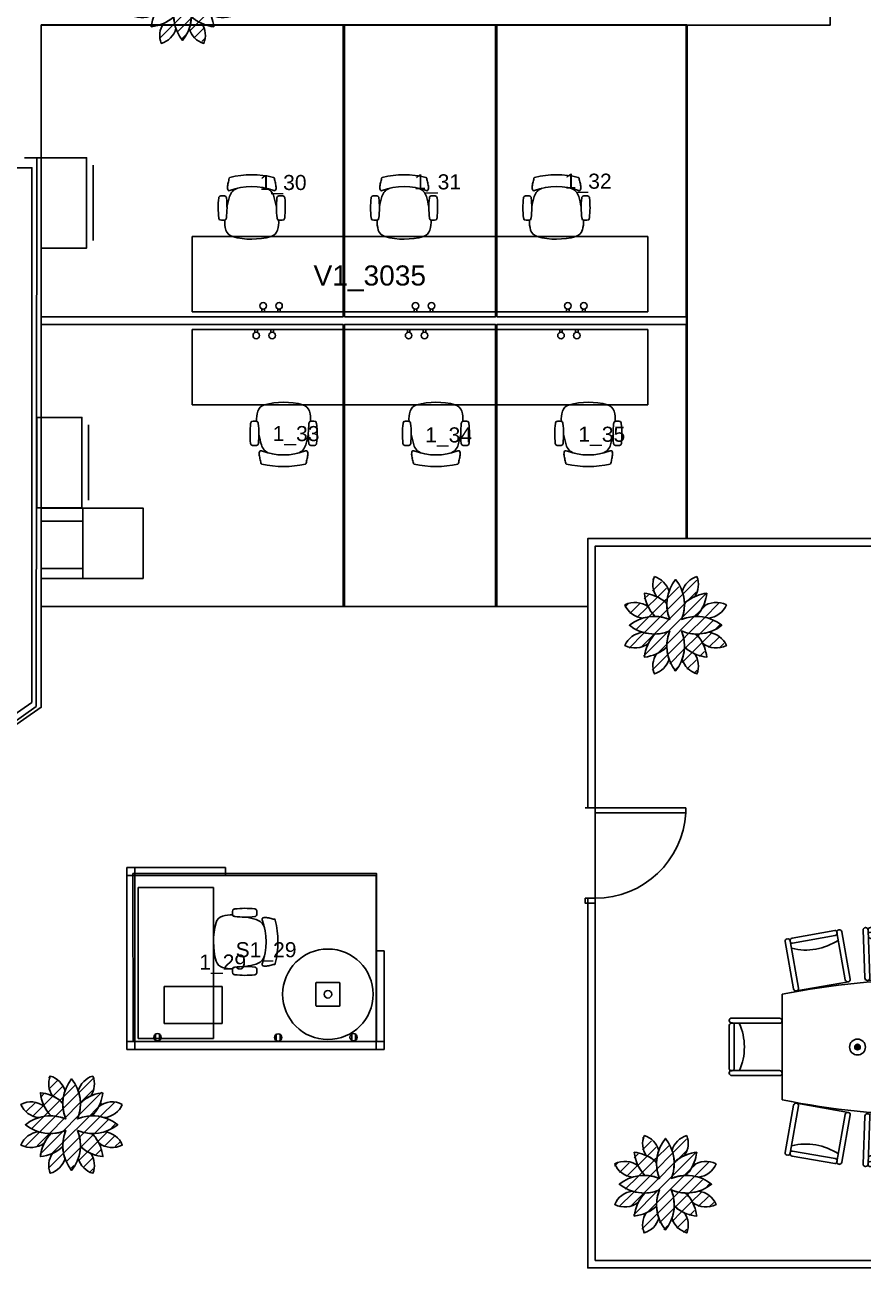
# Model space of a CAD drawing. Header units: inches. Extents: x 4 to 2210, y 3 to 2073.
# Drawn here: x 1118.8 to 1452.2, y 586.3 to 1079.7 of the extents above; entities that cross this region are included whole.
import ezdxf

# ---------------------------------------------------------------- set-up
doc = ezdxf.new("R2010")
doc.units = ezdxf.units.IN
doc.header["$MEASUREMENT"] = 0
for name, color, linetype in [('Planon_construction', 253, 'Continuous'), ('Planon_space', 40, 'Continuous'), ('Planon_space_number', 30, 'Continuous'), ('Planon_workspace', 210, 'Continuous'), ('Planon_workspace_number', 160, 'Continuous'), ('Planon_zone', 70, 'Continuous')]:
    doc.layers.add(name, color=color, linetype=linetype)
doc.styles.get("Standard").update_dxf_attribs({"font": 'arial.ttf'})
doc.styles.add('TEXT', font='arial.ttf')

# ---------------------------------------------------------------- blocks, each defined once
blk = doc.blocks.new('Furniture_Workstation_1')
at = {"layer": 'Planon_construction'}
for p, q in [((0, 0), (0.01, 0.01)), ((0, 0), (0, -0.01)), ((0.01, 0.01), (0.02, 0.01)), ((0.02, 0.01), (3.21, 0.01)), ((3.21, 0.01), (3.22, 0.01)), ((3.22, 0.01), (3.22, 0)), ((39.33, 0.01), (3.22, 0.01)), ((3.22, 0.01), (3.22, -72.44)), ((39.33, -3.22), (39.33, 0.01)), ((0, -3.2), (0, -0.01)), ((0, -3.21), (0, -3.2)), ((0.01, -3.22), (0, -3.21)), ((3.22, -3.22), (0, -3.22)), ((0, -3.22), (0, -69.22)), ((0.02, -3.22), (0.01, -3.22)), ((3.21, -3.22), (0.02, -3.22)), ((3.22, -3.22), (3.21, -3.22)), ((3.22, 0), (3.23, -0.01)), ((3.23, -3.2), (3.22, -3.21)), ((3.22, -3.21), (3.22, -3.22)), ((3.22, -3.22), (39.33, -3.22)), ((3.23, -0.01), (3.23, -3.2)), ((102.45, -33.22), (99.22, -33.22)), ((99.22, -72.44), (99.22, -33.22)), ((102.45, -69.22), (102.45, -33.22)), ((14.88, -62.09), (14.88, -47.34)), ((14.88, -47.34), (38.01, -47.34)), ((38.01, -47.34), (38.01, -62.09)), ((75.26, -54.98), (75.26, -45.98)), ((75.51, -45.73), (84.51, -45.73)), ((84.76, -45.98), (84.76, -54.98)), ((84.51, -55.23), (75.51, -55.23)), ((38.01, -62.09), (14.88, -62.09)), ((11.47, -69.09), (11.47, -66.09)), ((12.97, -69.09), (12.97, -66.09)), ((59.47, -69.2), (59.47, -66.2)), ((60.97, -69.2), (60.97, -66.2)), ((89.47, -69.09), (89.47, -66.09)), ((90.97, -69.09), (90.97, -66.09)), ((0, -69.22), (0.01, -69.22)), ((0, -69.23), (0, -69.22)), ((0, -69.22), (99.22, -69.22)), ((0, -72.42), (0, -69.23)), ((0, -72.43), (0, -72.42)), ((0.01, -72.44), (0, -72.43)), ((0.01, -69.22), (0.02, -69.21)), ((0.01, -72.44), (0.02, -72.44)), ((0.02, -69.21), (3.21, -69.21)), ((3.21, -72.44), (0.02, -72.44)), ((3.21, -69.21), (3.22, -69.22)), ((3.22, -72.44), (3.21, -72.44)), ((3.22, -69.22), (3.23, -69.23)), ((3.22, -69.22), (3.22, -69.22)), ((3.23, -72.42), (3.22, -72.43)), ((3.22, -72.43), (3.22, -72.44)), ((3.22, -72.44), (99.22, -72.44)), ((3.23, -69.23), (3.23, -72.42)), ((99.22, -69.22), (99.23, -69.22)), ((99.22, -69.23), (99.22, -69.22)), ((99.22, -69.22), (102.45, -69.22)), ((99.22, -72.42), (99.22, -69.23)), ((99.22, -72.43), (99.22, -72.42)), ((99.23, -72.44), (99.22, -72.43)), ((99.23, -69.22), (99.24, -69.21)), ((99.24, -72.44), (99.23, -72.44)), ((99.24, -69.21), (102.43, -69.21)), ((102.43, -72.44), (99.24, -72.44)), ((102.43, -69.21), (102.44, -69.22)), ((102.44, -72.44), (102.43, -72.44)), ((102.44, -69.22), (102.45, -69.22)), ((102.45, -72.43), (102.44, -72.44)), ((102.45, -69.22), (102.45, -69.23)), ((102.45, -69.23), (102.45, -72.42)), ((102.45, -72.43), (102.45, -72.42))]:
    blk.add_line(p, q, dxfattribs=at)
at = {"layer": 'Planon_construction', "extrusion": (0, 0, -1)}
for p, q in [((4.52, -68.02), (4.52, -8.02)), ((4.52, -8.02), (34.52, -8.02)), ((34.52, -8.02), (34.52, -68.02)), ((34.52, -68.02), (4.52, -68.02))]:
    blk.add_line(p, q, dxfattribs=at)
at = {"layer": 'Planon_construction'}
for centre, radius in [((80.01, -50.48), 18), ((80.01, -50.48), 1.5), ((12.22, -67.59), 1.44), ((60.22, -67.7), 1.44), ((90.22, -67.59), 1.44)]:
    blk.add_circle(centre, radius, dxfattribs=at)
for centre, radius, start, end in [((39.19, -22.97), 3.8, 106.4784, 164.7622), ((41.22, -29.8), 10.93, 85.2814, 106.5213), ((49.21, -18.02), 7.14, 171.9819, 187.761), ((42.6, -18.92), 0.471, 187.761, 253.5241), ((42.59, -17.09), 0.458, 108.6514, 171.9819), ((44.46, -22.64), 6.32, 103.7864, 108.6514), ((45.16, -10.92), 8.87, 252.3327, 255.6469), ((47.16, -52.69), 36.43, 84.0877, 96.6229), ((47.16, 16.95), 36.71, 263.4248, 275.8625), ((50.82, -17.36), 0.906, 7.7066, 84.0877), ((50.82, -18.66), 0.906, 275.8625, 352.31), ((45.99, -18.01), 5.78, 352.31, 7.7066), ((63.65, -29.6), 29.14, 164.8182, 195.2733), ((32.84, -89.25), 70.97, 74.8106, 78.3049), ((50.15, -25.5), 4.91, 18.2527, 74.8065), ((54.43, -20.65), 0.629, 105.3474, 200.0174), ((31.42, -29.6), 24.07, 338.711, 21.289), ((55.12, -23.17), 3.25, 73.6661, 105.3474), ((55.8, -24.13), 4.08, 73.9706, 86.6273), ((61.27, -5.08), 15.74, 253.9706, 260.8715), ((58.71, -21.01), 0.391, 13.3287, 80.8715), ((22.44, -29.6), 37.67, 346.6713, 13.3287), ((39.19, -36.23), 3.8, 195.924, 253.4915), ((47.16, -76.15), 36.71, 84.1375, 96.5752), ((32.84, 30.05), 70.97, 281.6951, 285.1894), ((50.15, -33.7), 4.91, 285.1935, 341.7473), ((54.43, -38.55), 0.629, 159.9826, 254.6526), ((55.12, -36.03), 3.25, 254.6526, 286.3339), ((55.8, -35.07), 4.08, 273.3727, 286.0294), ((61.27, -54.12), 15.74, 99.1285, 106.0294), ((58.71, -38.19), 0.391, 279.1285, 346.6713), ((41.22, -29.4), 10.93, 253.4786, 274.7187), ((49.21, -41.18), 7.14, 172.239, 188.0181), ((42.6, -40.28), 0.471, 106.4759, 172.239), ((42.59, -42.11), 0.458, 188.0181, 251.3486), ((44.46, -36.56), 6.32, 251.3486, 256.2136), ((45.16, -48.28), 8.87, 104.3531, 107.6673), ((47.16, -6.51), 36.43, 263.3771, 275.9123), ((50.82, -40.54), 0.906, 7.69, 84.1375), ((50.82, -41.84), 0.906, 275.9123, 352.2935), ((45.99, -41.19), 5.78, 352.2935, 7.69), ((75.51, -45.98), 0.25, 90.0049, 180.0049), ((84.51, -45.98), 0.25, 0.0049, 90.0049), ((75.51, -54.98), 0.25, 180.0049, 270.0049), ((84.51, -54.98), 0.25, 270.0049, 0.0049)]:
    blk.add_arc(centre, radius, start, end, dxfattribs=at)
blk = doc.blocks.new('Furniture_Workstation_5')
at = {"layer": 'Planon_construction'}
for p, q in [((0, -30), (0, 0)), ((0, 0), (60, 0)), ((60, 0), (60, -30)), ((27.69, -28.84), (27.69, -30)), ((28.71, -28.84), (28.71, -30)), ((34.02, -28.84), (34.02, -30)), ((35.04, -28.84), (35.04, -30)), ((60, -30), (0, -30))]:
    blk.add_line(p, q, dxfattribs=at)
for centre in [(28.2, -27.65), (34.53, -27.65)]:
    blk.add_circle(centre, 1.3, dxfattribs=at)
for centre, radius, start, end in [((17.25, 19.54), 3.25, 163.6661, 195.3474), ((18.2, 20.21), 4.08, 163.9706, 176.6273), ((-0.85, 25.69), 15.74, 343.9706, 350.8715), ((15.08, 23.13), 0.391, 103.3287, 170.8715), ((23.67, -4.17), 24.07, 68.711, 111.289), ((23.67, -13.14), 37.67, 76.6713, 103.3287), ((32.27, 23.13), 0.391, 9.1285, 76.6713), ((48.2, 25.69), 15.74, 189.1285, 196.0294), ((29.14, 20.21), 4.08, 3.3727, 16.0294), ((30.1, 19.54), 3.25, 344.6526, 16.3339), ((46.76, 11.58), 36.43, 174.0877, 186.6229), ((11.43, 15.24), 0.906, 97.7066, 174.0877), ((12.08, 10.4), 5.78, 82.31, 97.7066), ((12.74, 15.24), 0.906, 5.8625, 82.31), ((-22.88, 11.58), 36.71, 353.4248, 5.8625), ((83.32, -2.74), 70.97, 164.8106, 168.3049), ((14.72, 18.85), 0.629, 195.3474, 290.0174), ((19.57, 14.57), 4.91, 108.2527, 164.8065), ((27.77, 14.57), 4.91, 15.1935, 71.7473), ((32.63, 18.85), 0.629, 249.9826, 344.6526), ((-35.98, -2.74), 70.97, 11.6951, 15.1894), ((70.22, 11.58), 36.71, 174.1375, 186.5752), ((34.61, 15.24), 0.906, 97.69, 174.1375), ((35.26, 10.4), 5.78, 82.2935, 97.69), ((35.92, 15.24), 0.906, 5.9123, 82.2935), ((0.58, 11.58), 36.43, 353.3771, 5.9123), ((16.71, 8.88), 6.32, 193.7864, 198.6514), ((11.16, 7.01), 0.458, 198.6514, 261.9819), ((12.09, 13.62), 7.14, 261.9819, 277.761), ((23.87, 5.64), 10.93, 175.2814, 196.5213), ((12.99, 7.02), 0.471, 277.761, 343.5241), ((4.99, 9.57), 8.87, 342.3327, 345.6469), ((42.35, 9.57), 8.87, 194.3531, 197.6673), ((34.35, 7.02), 0.471, 196.4759, 262.239), ((23.48, 5.64), 10.93, 343.4786, 4.7187), ((35.25, 13.62), 7.14, 262.239, 278.0181), ((36.18, 7.01), 0.458, 278.0181, 341.3486), ((30.63, 8.88), 6.32, 341.3486, 346.2136), ((17.04, 3.61), 3.8, 196.4784, 254.7622), ((30.3, 3.61), 3.8, 285.924, 343.4915), ((23.67, 28.06), 29.14, 254.8182, 285.2733)]:
    blk.add_arc(centre, radius, start, end, dxfattribs=at)
blk = doc.blocks.new('82_planting_generic - 82_planter_round_1200mm-2861272-Planon FM - 1e Verdieping')
at = {"layer": 'Planon_construction', "linetype": 'Continuous'}
blk.add_line((-368.2, -9), (-359.7, -0.5), dxfattribs=at)
at = {"layer": 'Planon_construction'}
for points in [[(44.7, 37.8, 0.273397), (-2.1, 355.9, 0.273397), (-48.9, 37.8, 0.27562), (-369.4, -8, 0.275602), (-49, -53.9, 0.273354), (-2.1, -371.9, 0.273354), (44.8, -53.9, 0.275602), (365.2, -8, 0.27562)], [(-171.3, 379.3, 0.244626), (-155, 220.4, -0.078598), (-72.2, 166.5, -0.077601), (-54.4, 262.4, 0.249774)], [(167.1, 379.3, 0.249774), (50.2, 262.4, -0.077601), (68, 166.5, -0.078598), (150.8, 220.4, 0.244626)], [(-72.4, 160, 0.025563), (-98.9, 188.1, 0.130684), (-250.6, 246.1, 0.164541), (-165.9, 62.2, -0.095401), (-48.9, 37.8, -0.099448)], [(246.4, 246.1, 0.130684), (94.7, 188.1, 0.025563), (68.2, 160, -0.099448), (44.7, 37.8, -0.088664), (153.3, 62, 0.031659), (188.4, 94.4, 0.130684)], [(-218.7, 137.4, 0.289305), (-405.7, 154, 0.274935), (-263.9, 48.2, -0.078844), (-165.9, 62.2, -0.073056)], [(401.5, 154, 0.289305), (214.5, 137.4, -0.073056), (161.7, 62.2, -0.078844), (259.8, 48.2, 0.274935)], [(-165.9, -78.3, -0.078814), (-263.9, -64.3, 0.274935), (-405.7, -170, 0.290007), (-218.7, -153.5, -0.073048)], [(-72.2, -182.6, -0.104586), (-49, -53.9, -0.095414), (-165.9, -78.3, 0.164497), (-250.6, -262.1, 0.158425)], [(188.4, -110.5, 0.031615), (153.3, -78, -0.088688), (44.8, -53.9, -0.099407), (68.2, -176.1, 0.025563), (94.7, -204.1, 0.130684), (246.4, -262.1, 0.130684)], [(259.8, -64.3, -0.078814), (161.8, -78.3, -0.073069), (214.5, -153.5, 0.289243), (401.5, -170, 0.274935)], [(-54.4, -278.4, -0.077617), (-72.2, -182.6, -0.078566), (-154.9, -236.4, 0.244728), (-171.3, -395.3, 0.249807)], [(150.7, -236.4, -0.078566), (68, -182.6, -0.077617), (50.2, -278.4, 0.249807), (167.1, -395.3, 0.244728)]]:
    blk.add_lwpolyline(points, format="xyb", close=True, dxfattribs=at)
blk = doc.blocks.new('1Front_1100_A-4_Data_Elec 07 26 18_RDI BASE$0$30DOOR')
for p, q in [((0, 0), (0, 4)), ((36, 0), (36, 4))]:
    blk.add_line(p, q)
blk.add_lwpolyline([(0, -36), (0, 0), (2, 0), (2, -36)], close=True)
blk.add_arc((0, 0), 36, 273.1847, 0)
blk = doc.blocks.new('Furniture_Conftable_3')
at = {"layer": 'Planon_construction'}
blk.add_hatch(color=256, dxfattribs=at).paths.add_polyline_path([(-112.11, 0.02, 1), (-109.89, 0.02, 1)])
for p, q in [((-137.02, 43.41), (-120.07, 46.4)), ((-115.86, 26.83), (-119.18, 45.67)), ((-119.16, 45.76), (-119.12, 45.55)), ((-118.47, 46.68), (-118.35, 46.7)), ((-117.19, 45.89), (-113.87, 27.06)), ((-108.08, 27.53), (-108.75, 46.64)), ((-107.9, 47.55), (-107.78, 47.55)), ((-106.82, 46.38), (-106.83, 46.58)), ((-106.74, 46.59), (-106.08, 27.47)), ((-88.8, 46.21), (-106, 45.61)), ((-105.86, 47.62), (-88.66, 48.22)), ((-87.22, 28.26), (-87.88, 47.37)), ((-87.84, 47.46), (-87.84, 47.25)), ((-87.04, 48.28), (-86.91, 48.28)), ((-85.88, 47.32), (-85.21, 28.2)), ((-76.12, 47.32), (-76.79, 28.2)), ((-74.96, 48.28), (-75.09, 48.28)), ((-74.78, 28.26), (-74.12, 47.37)), ((-74.16, 47.46), (-74.16, 47.25)), ((-56.14, 47.62), (-73.34, 48.22)), ((-73.2, 46.21), (-56, 45.61)), ((-55.26, 46.59), (-55.92, 27.47)), ((-55.18, 46.38), (-55.17, 46.58)), ((-54.1, 47.55), (-54.22, 47.55)), ((-53.92, 27.53), (-53.25, 46.64)), ((-44.81, 45.89), (-48.13, 27.06)), ((-46.14, 26.83), (-42.82, 45.67)), ((-43.53, 46.68), (-43.65, 46.7)), ((-42.84, 45.76), (-42.88, 45.55)), ((-24.98, 43.41), (-41.93, 46.4)), ((-136.42, 23.21), (-139.74, 42.04)), ((-139.03, 43.06), (-138.91, 43.08)), ((-137.79, 42.05), (-137.83, 42.25)), ((-137.83, 42.25), (-137.83, 42.25)), ((-137.75, 42.27), (-134.43, 23.43)), ((-119.93, 44.39), (-136.88, 41.41)), ((-42.07, 44.39), (-25.12, 41.41)), ((-24.25, 42.27), (-27.57, 23.43)), ((-25.58, 23.21), (-22.26, 42.04)), ((-24.21, 42.05), (-24.17, 42.25)), ((-24.17, 42.25), (-24.17, 42.25)), ((-22.97, 43.06), (-23.09, 43.08)), ((-135.26, 22.4), (-114.58, 26.04)), ((-114.58, 26.04), (-114.7, 26.02)), ((-114.7, 26.02), (-114.7, 26.02)), ((-107.04, 26.57), (-86.06, 27.3)), ((-106.92, 26.57), (-107.04, 26.57)), ((-86.06, 27.3), (-86.18, 27.29)), ((-54.96, 26.57), (-75.94, 27.3)), ((-75.94, 27.3), (-75.82, 27.29)), ((-55.08, 26.57), (-54.96, 26.57)), ((-26.74, 22.4), (-47.42, 26.04)), ((-47.42, 26.04), (-47.3, 26.02)), ((-47.3, 26.02), (-47.3, 26.02)), ((-141, -20.98), (-141, 21.02)), ((-135.14, 22.42), (-135.26, 22.4)), ((-135.26, 22.4), (-135.26, 22.4)), ((-26.86, 22.42), (-26.74, 22.4)), ((-26.74, 22.4), (-26.74, 22.4)), ((-21, 21.02), (-21, -20.98)), ((-162, 10.65), (-162, 10.52)), ((-142, 11.52), (-161.12, 11.52)), ((-141, 10.52), (-141, -10.48)), ((-141, 10.4), (-141, 10.52)), ((-21, 10.52), (-21, -10.48)), ((-21, 10.4), (-21, 10.52)), ((-20, 11.52), (-0.88, 11.52)), ((0, 10.65), (0, 10.52)), ((-162, 8.6), (-162, -8.6)), ((-160.79, 9.6), (-161, 9.6)), ((-161, 9.52), (-141.87, 9.52)), ((-160, -8.4), (-160, 8.81)), ((-1, 9.52), (-20.13, 9.52)), ((-2, -8.4), (-2, 8.81)), ((-1.21, 9.6), (-1, 9.6)), ((0, 8.6), (0, -8.6)), ((-161.21, -9.4), (-161, -9.4)), ((-142, -9.35), (-161.12, -9.35)), ((-20, -9.35), (-0.88, -9.35)), ((-0.79, -9.4), (-1, -9.4)), ((-162, -10.23), (-162, -10.35)), ((-161, -11.35), (-141.87, -11.35)), ((-141, -10.48), (-141, -10.35)), ((-21, -10.48), (-21, -10.35)), ((-1, -11.35), (-20.13, -11.35)), ((0, -10.23), (0, -10.35)), ((-136.42, -23.17), (-139.74, -42)), ((-137.75, -42.23), (-134.43, -23.39)), ((-135.26, -22.36), (-114.58, -26)), ((-135.14, -22.38), (-135.26, -22.36)), ((-135.26, -22.36), (-135.26, -22.36)), ((-26.74, -22.36), (-47.42, -26)), ((-24.25, -42.23), (-27.57, -23.39)), ((-26.86, -22.38), (-26.74, -22.36)), ((-26.74, -22.36), (-26.74, -22.36)), ((-25.58, -23.17), (-22.26, -42)), ((-115.86, -26.79), (-119.18, -45.63)), ((-117.19, -45.85), (-113.87, -27.02)), ((-114.58, -26), (-114.7, -25.98)), ((-114.7, -25.98), (-114.7, -25.98)), ((-108.08, -27.49), (-108.75, -46.6)), ((-107.04, -26.52), (-86.06, -27.26)), ((-106.92, -26.53), (-107.04, -26.52)), ((-106.74, -46.55), (-106.08, -27.43)), ((-87.22, -28.22), (-87.88, -47.33)), ((-86.06, -27.26), (-86.18, -27.25)), ((-85.88, -47.27), (-85.21, -28.16)), ((-76.12, -47.27), (-76.79, -28.16)), ((-54.96, -26.52), (-75.94, -27.26)), ((-75.94, -27.26), (-75.82, -27.25)), ((-74.78, -28.22), (-74.12, -47.33)), ((-55.26, -46.55), (-55.92, -27.43)), ((-55.08, -26.53), (-54.96, -26.52)), ((-53.92, -27.49), (-53.25, -46.6)), ((-44.81, -45.85), (-48.13, -27.02)), ((-47.42, -26), (-47.3, -25.98)), ((-47.3, -25.98), (-47.3, -25.98)), ((-46.14, -26.79), (-42.82, -45.63)), ((-139.03, -43.02), (-138.91, -43.04)), ((-137.79, -42.01), (-137.83, -42.21)), ((-137.83, -42.21), (-137.83, -42.21)), ((-137.02, -43.37), (-120.07, -46.36)), ((-119.93, -44.35), (-136.88, -41.36)), ((-42.07, -44.35), (-25.12, -41.36)), ((-24.98, -43.37), (-41.93, -46.36)), ((-24.21, -42.01), (-24.17, -42.21)), ((-24.17, -42.21), (-24.17, -42.21)), ((-22.97, -43.02), (-23.09, -43.04)), ((-119.16, -45.72), (-119.12, -45.51)), ((-118.47, -46.64), (-118.35, -46.66)), ((-107.9, -47.51), (-107.78, -47.51)), ((-106.82, -46.33), (-106.83, -46.54)), ((-88.8, -46.17), (-106, -45.57)), ((-105.86, -47.58), (-88.66, -48.18)), ((-87.84, -47.41), (-87.84, -47.21)), ((-87.04, -48.23), (-86.91, -48.24)), ((-74.96, -48.23), (-75.09, -48.24)), ((-74.16, -47.41), (-74.16, -47.21)), ((-56.14, -47.58), (-73.34, -48.18)), ((-73.2, -46.17), (-56, -45.57)), ((-55.18, -46.33), (-55.17, -46.54)), ((-54.1, -47.51), (-54.22, -47.51)), ((-43.53, -46.64), (-43.65, -46.66)), ((-42.84, -45.72), (-42.88, -45.51))]:
    blk.add_line(p, q, dxfattribs=at)
for radius in [3.16, 1.11]:
    blk.add_circle((-111, 0.02), radius, dxfattribs=at)
for centre, radius, start, end in [((-119.94, 45.62), 0.792, 9.9964, 99.9954), ((-120.1, 45.38), 1, 279.9998, 10.003), ((-118.32, 45.82), 0.875, 99.9974, 189.9962), ((-118.18, 45.72), 1, 9.9998, 100.003), ((-107.87, 46.67), 0.875, 92, 182), ((-107.74, 46.55), 1, 2, 92), ((-105.83, 46.62), 1, 92, 182), ((-106.03, 46.4), 0.792, 182, 272), ((-88.84, 47.21), 1, 272, 2), ((-88.64, 47.43), 0.792, 2, 92), ((-87.01, 47.4), 0.875, 92, 182), ((-86.88, 47.28), 1, 2, 92), ((-75.12, 47.28), 1, 88, 178), ((-74.99, 47.4), 0.875, 358, 88), ((-73.36, 47.43), 0.792, 88, 178), ((-73.16, 47.21), 1, 178, 268), ((-56.17, 46.62), 1, 358, 88), ((-55.97, 46.4), 0.792, 268, 358), ((-54.26, 46.55), 1, 88, 178), ((-54.13, 46.67), 0.875, 358, 88), ((-43.82, 45.72), 1, 79.997, 170.0002), ((-43.68, 45.82), 0.875, 350.0038, 80.0026), ((-41.9, 45.38), 1, 169.997, 260.0002), ((-42.06, 45.62), 0.792, 80.0046, 170.0036), ((-138.88, 42.2), 0.875, 99.9974, 189.9962), ((-138.73, 42.09), 1, 9.9998, 100.003), ((-136.85, 42.43), 1, 100.0001, 189.9964), ((-137.02, 42.19), 0.792, 190.003, 280.0025), ((-131.57, 61.95), 23.31, 256.0725, 303.7495), ((-97.89, 65.22), 23.31, 248.0725, 295.7495), ((-64.11, 65.22), 23.31, 244.2505, 291.9275), ((-30.43, 61.95), 23.31, 236.2505, 283.9275), ((-24.98, 42.19), 0.792, 259.9975, 349.997), ((-25.15, 42.43), 1, 350.0036, 79.9999), ((-23.27, 42.09), 1, 79.997, 170.0002), ((-23.12, 42.2), 0.875, 350.0038, 80.0026), ((-81, -275.98), 303, 78.5788, 101.4212), ((-114.88, 27.01), 1, 190.0001, 279.9974), ((-114.73, 26.91), 0.875, 280.003, 10.0038), ((-107.08, 27.56), 1, 182, 272), ((-106.95, 27.44), 0.875, 272, 2), ((-86.22, 28.29), 1, 182, 272), ((-86.09, 28.17), 0.875, 272, 2), ((-75.91, 28.17), 0.875, 178, 268), ((-75.78, 28.29), 1, 268, 358), ((-55.05, 27.44), 0.875, 178, 268), ((-54.92, 27.56), 1, 268, 358), ((-47.27, 26.91), 0.875, 169.9962, 259.997), ((-47.12, 27.01), 1, 260.0026, 349.9999), ((-135.43, 23.38), 1, 190.0001, 279.9974), ((-135.29, 23.28), 0.875, 280.003, 10.0038), ((-26.71, 23.28), 0.875, 169.9962, 259.997), ((-26.57, 23.38), 1, 260.0026, 349.9999), ((-161.12, 10.65), 0.875, 90, 180), ((-161, 10.52), 1, 180, 270), ((-142, 10.52), 1, 360, 90), ((-141.87, 10.4), 0.875, 270, 0), ((-20, 10.52), 1, 90, 180), ((-20.13, 10.4), 0.875, 180, 270), ((-1, 10.52), 1, 270, 0), ((-0.88, 10.65), 0.875, 0, 90), ((-161, 8.6), 1, 90, 180), ((-160.79, 8.81), 0.792, 0, 90), ((-179.31, 0.02), 23.31, 336.2505, 23.9275), ((17.31, 0.02), 23.31, 156.0725, 203.7495), ((-1.21, 8.81), 0.792, 90, 180), ((-1, 8.6), 1, 0, 90), ((-161.21, -8.6), 0.792, 180, 270), ((-161.12, -10.23), 0.875, 90, 180), ((-161, -8.4), 1, 270, 0), ((-142, -10.35), 1, 0, 90), ((-20, -10.35), 1, 90, 180), ((-1, -8.4), 1, 180, 270), ((-0.88, -10.23), 0.875, 0, 90), ((-0.79, -8.6), 0.792, 270, 0), ((-161, -10.35), 1, 180, 270), ((-141.87, -10.48), 0.875, 270, 0), ((-20.13, -10.48), 0.875, 180, 270), ((-1, -10.35), 1, 270, 0), ((-81, 276.02), 303, 258.5788, 281.4212), ((-135.43, -23.34), 1, 80.0026, 169.9999), ((-135.29, -23.24), 0.875, 349.9962, 79.997), ((-26.71, -23.24), 0.875, 100.003, 190.0038), ((-26.57, -23.34), 1, 10.0001, 99.9974), ((-114.88, -26.97), 1, 80.0026, 169.9999), ((-114.73, -26.86), 0.875, 349.9962, 79.997), ((-107.08, -27.52), 1, 88, 178), ((-106.95, -27.4), 0.875, 358, 88), ((-86.22, -28.25), 1, 88, 178), ((-86.09, -28.13), 0.875, 358, 88), ((-75.91, -28.13), 0.875, 92, 182), ((-75.78, -28.25), 1, 2, 92), ((-55.05, -27.4), 0.875, 92, 182), ((-54.92, -27.52), 1, 2, 92), ((-47.27, -26.86), 0.875, 100.003, 190.0038), ((-47.12, -26.97), 1, 10.0001, 99.9974), ((-131.57, -61.91), 23.31, 56.2505, 103.9275), ((-30.43, -61.91), 23.31, 76.0725, 123.7495), ((-138.88, -42.15), 0.875, 170.0038, 260.0026), ((-138.73, -42.05), 1, 259.997, 350.0002), ((-136.85, -42.39), 1, 170.0036, 259.9999), ((-137.02, -42.14), 0.792, 79.9975, 169.997), ((-120.1, -45.34), 1, 349.997, 80.0002), ((-97.89, -65.18), 23.31, 64.2505, 111.9275), ((-64.11, -65.18), 23.31, 68.0725, 115.7495), ((-41.9, -45.34), 1, 99.9998, 190.003), ((-24.98, -42.14), 0.792, 10.003, 100.0025), ((-25.15, -42.39), 1, 280.0001, 9.9964), ((-23.27, -42.05), 1, 189.9998, 280.003), ((-23.12, -42.15), 0.875, 279.9974, 9.9962), ((-119.94, -45.58), 0.792, 260.0046, 350.0036), ((-118.32, -45.78), 0.875, 170.0038, 260.0026), ((-118.18, -45.68), 1, 259.997, 350.0002), ((-107.87, -46.63), 0.875, 178, 268), ((-107.74, -46.51), 1, 268, 358), ((-105.83, -46.58), 1, 178, 268), ((-106.03, -46.36), 0.792, 88, 178), ((-88.84, -47.17), 1, 358, 88), ((-88.64, -47.39), 0.792, 268, 358), ((-87.01, -47.36), 0.875, 178, 268), ((-86.88, -47.24), 1, 268, 358), ((-75.12, -47.24), 1, 182, 272), ((-74.99, -47.36), 0.875, 272, 2), ((-73.16, -47.17), 1, 92, 182), ((-73.36, -47.39), 0.792, 182, 272), ((-56.17, -46.58), 1, 272, 2), ((-55.97, -46.36), 0.792, 2, 92), ((-54.26, -46.51), 1, 182, 272), ((-54.13, -46.63), 0.875, 272, 2), ((-43.82, -45.68), 1, 189.9998, 280.003), ((-43.68, -45.78), 0.875, 279.9974, 9.9962), ((-42.06, -45.58), 0.792, 189.9964, 279.9954)]:
    blk.add_arc(centre, radius, start, end, dxfattribs=at)

msp = doc.modelspace()

# ---------------------------------------------------------------- linework, layer by layer
at = {"layer": 'Planon_construction', "linetype": 'Continuous'}
for p, q in [((1181.31, 1074.17), (1182.78, 1075.65)), ((1186.44, 1074.81), (1190.19, 1078.56)), ((1189.13, 1073.02), (1190.47, 1074.36)), ((1368.45, 858.92), (1369.19, 859.66)), ((1368.43, 854.41), (1372.01, 857.98)), ((1357.36, 847.83), (1358.74, 849.2)), ((1359.35, 845.32), (1363.26, 849.23)), ((1365.14, 851.11), (1366.82, 852.8)), ((1362.19, 843.68), (1366.29, 847.78)), ((1393.39, 838.95), (1395.18, 840.75)), ((1381.32, 831.37), (1386, 836.05)), ((1390.71, 831.78), (1394.75, 835.82)), ((1387.13, 828.21), (1389.17, 830.24)), ((1394.92, 831.5), (1396.85, 833.43)), ((1376.98, 822.54), (1378.46, 824.02)), ((1382.11, 823.18), (1385.86, 826.93)), ((1384.81, 821.39), (1386.15, 822.73)), ((1128.27, 660.52), (1129.01, 661.26)), ((1128.25, 656.01), (1131.83, 659.59)), ((1124.96, 652.72), (1126.64, 654.4)), ((1119.17, 646.93), (1123.08, 650.84)), ((1122.01, 645.28), (1126.11, 649.38)), ((1153.21, 640.56), (1155, 642.35)), ((1141.14, 632.98), (1145.82, 637.66)), ((1150.53, 633.39), (1154.57, 637.43)), ((1364.4, 636.41), (1365.14, 637.15)), ((1146.95, 629.81), (1148.99, 631.84)), ((1154.74, 633.11), (1156.67, 635.04)), ((1364.38, 631.89), (1367.96, 635.47)), ((1141.93, 624.79), (1145.68, 628.54)), ((1353.31, 625.32), (1354.68, 626.69)), ((1355.3, 622.81), (1359.2, 626.72)), ((1361.08, 628.6), (1362.77, 630.28)), ((1136.8, 624.15), (1138.28, 625.63)), ((1144.63, 622.99), (1145.97, 624.33)), ((1358.14, 621.17), (1362.24, 625.27)), ((1389.34, 616.44), (1391.13, 618.24)), ((1377.27, 608.86), (1381.95, 613.54)), ((1386.65, 609.27), (1390.7, 613.31)), ((1383.08, 605.69), (1385.11, 607.73)), ((1390.87, 608.99), (1392.79, 610.92)), ((1378.05, 600.67), (1381.81, 604.42)), ((1372.93, 600.03), (1374.4, 601.51)), ((1380.75, 598.88), (1382.09, 600.22))]:
    msp.add_line(p, q, dxfattribs=at)
at = {"layer": 'Planon_construction'}
for p, q in [((1143.31, 1026.15), (1143.31, 1026.15)), ((1145.94, 993.78), (1145.94, 1023.78)), ((1141.48, 922.75), (1141.48, 922.75)), ((1144.11, 890.38), (1144.11, 920.38)), ((1165.81, 887.28), (1125.31, 887.28)), ((1141.81, 882.05), (1125.31, 882.05)), ((1141.81, 863.23), (1125.31, 863.23)), ((1165.81, 859.28), (1125.31, 859.28))]:
    msp.add_line(p, q, dxfattribs=at)
at = {"layer": 'Planon_construction', "linetype": 'Continuous'}
for points in [[(1172.59, 1074.44), (1178.43, 1080.27), (1184.8, 1086.64), (1186.99, 1088.84), (1193.37, 1095.21), (1199.17, 1101.01)], [(1184.58, 1077.44), (1188.24, 1081.11), (1192.22, 1085.08), (1196.11, 1088.97)], [(1179.59, 1076.95), (1184.99, 1082.34), (1185.55, 1082.9)], [(1359.08, 831.59), (1364.9, 837.41), (1371.25, 843.76), (1373.87, 846.38), (1380.21, 852.71), (1386.06, 858.57)], [(1363.79, 831.8), (1368.91, 836.93), (1374.76, 842.78), (1374.83, 842.84), (1380.73, 848.74), (1382.62, 850.64), (1385.82, 853.84)], [(1366.33, 847.82), (1370.12, 851.6), (1373.98, 855.47)], [(1372.87, 849.87), (1373.84, 850.84), (1378.96, 855.96)], [(1361.64, 838.63), (1366.84, 843.83), (1368.07, 845.06), (1372.81, 849.81)], [(1364.87, 828.4), (1374.46, 837.98), (1379.77, 843.3), (1389.62, 853.15)], [(1368.27, 822.81), (1374.1, 828.64), (1380.47, 835.01), (1382.67, 837.21), (1389.04, 843.58), (1394.84, 849.39)], [(1369.02, 828.05), (1370.37, 829.41), (1373.71, 832.74), (1384.9, 843.94), (1387.19, 846.22), (1389.65, 848.69)], [(1386.09, 836.15), (1386.92, 836.98), (1392.39, 842.44)], [(1380.25, 825.81), (1383.92, 829.48), (1387.89, 833.46), (1391.78, 837.34)], [(1375.27, 825.32), (1380.66, 830.71), (1381.22, 831.28)], [(1118.9, 633.19), (1124.72, 639.01), (1131.07, 645.36), (1133.69, 647.98), (1140.03, 654.32), (1145.88, 660.17)], [(1126.15, 649.42), (1129.94, 653.21), (1133.8, 657.07)], [(1132.69, 651.47), (1133.66, 652.44), (1138.78, 657.56)], [(1121.46, 640.24), (1126.66, 645.44), (1127.89, 646.67), (1132.63, 651.41)], [(1123.61, 633.41), (1128.73, 638.53), (1134.58, 644.38), (1134.65, 644.45), (1140.55, 650.35), (1142.44, 652.24), (1145.64, 655.44)], [(1124.69, 630), (1134.28, 639.59), (1139.59, 644.9), (1149.44, 654.75)], [(1128.09, 624.41), (1133.92, 630.25), (1140.29, 636.62), (1142.49, 638.81), (1148.86, 645.19), (1154.66, 650.99)], [(1128.84, 629.66), (1130.19, 631.01), (1133.53, 634.35), (1144.72, 645.54), (1147.01, 647.83), (1149.47, 650.29)], [(1145.91, 637.75), (1146.74, 638.58), (1152.21, 644.05)], [(1140.07, 627.42), (1143.74, 631.08), (1147.71, 635.06), (1151.6, 638.95)], [(1135.09, 626.92), (1140.48, 632.32), (1141.04, 632.88)], [(1355.03, 609.08), (1360.85, 614.9), (1367.2, 621.25), (1369.82, 623.86), (1376.16, 630.2), (1382.01, 636.05)], [(1362.28, 625.3), (1366.06, 629.09), (1369.93, 632.95)], [(1368.82, 627.36), (1369.79, 628.33), (1374.91, 633.45)], [(1357.58, 616.12), (1362.79, 621.32), (1364.01, 622.55), (1368.76, 627.3)], [(1359.73, 609.29), (1364.86, 614.41), (1370.71, 620.26), (1370.77, 620.33), (1376.67, 626.23), (1378.57, 628.13), (1381.77, 631.33)], [(1360.82, 605.88), (1370.4, 615.47), (1375.72, 620.79), (1385.57, 630.63)], [(1364.21, 600.3), (1370.05, 606.13), (1376.42, 612.5), (1378.61, 614.7), (1384.99, 621.07), (1390.79, 626.88)], [(1364.96, 605.54), (1366.32, 606.9), (1369.66, 610.23), (1380.85, 621.42), (1383.14, 623.71), (1385.6, 626.17)], [(1382.04, 613.64), (1382.87, 614.47), (1388.34, 619.93)], [(1376.19, 603.3), (1379.86, 606.97), (1383.84, 610.95), (1387.73, 614.83)], [(1371.21, 602.81), (1376.6, 608.2), (1377.17, 608.77)]]:
    msp.add_lwpolyline(points, dxfattribs=at)
at = {"layer": 'Planon_construction'}
for points in [[(1118.61, 1022.78), (1121.56, 1022.78), (1121.56, 809.95), (905.56, 659.28), (905.56, 691.28), (901.81, 691.28), (901.81, 652.09), (1125.31, 807.99), (1125.31, 1026.78), (1118.61, 1026.78)], [(1123.22, 808.36), (1123.56, 1026.78)], [(1342.68, 731.98), (1342.68, 584.8), (1764.08, 584.8), (1764.08, 880.14), (1643.81, 875.15), (1607.81, 875.15), (1486.36, 875.15), (1342.68, 875.15), (1342.68, 767.98)], [(1345.68, 731.98), (1345.68, 587.8), (1761.08, 587.8), (1761.08, 877.08), (1486.39, 872.15), (1345.68, 872.15), (1345.68, 765.98)], [(1123.22, 808.36), (1088.75, 783.86)]]:
    msp.add_lwpolyline(points, dxfattribs=at)
for points in [[(1125.31, 1026.78), (1143.31, 1026.78), (1143.31, 990.78), (1125.31, 990.78)], [(1123.48, 923.38), (1141.48, 923.38), (1141.48, 887.38), (1123.48, 887.38)], [(1141.81, 887.28), (1141.81, 859.28), (1165.81, 859.28), (1165.81, 887.28)], [(1345.68, 731.98), (1345.68, 729.98), (1341.68, 729.98), (1341.68, 731.98)]]:
    msp.add_lwpolyline(points, close=True, dxfattribs=at)
at = {"layer": 'Planon_space'}
for points in [[(1486.36, 875.15), (1405.81, 875.15), (1405.81, 875.15), (1382.2, 875.15), (1382.2, 1079.58), (1438.4, 1079.58), (1439.11, 1079.58), (1439.11, 1156.85), (1378.02, 1156.85), (1378.02, 1307.43), (1439.19, 1307.43), (1439.19, 1607.77), (1029.94, 1607.78)], [(1761.08, 877.08), (1651.2, 875.11), (1651.2, 871.4), (1637.82, 871.4), (1637.82, 861.28), (1607.81, 861.28), (1607.81, 871.4), (1486.36, 871.4), (1486.35, 872.15), (1345.68, 872.15), (1345.68, 587.8), (1761.08, 587.8), (1761.08, 877.08)]]:
    msp.add_lwpolyline(points, dxfattribs=at)
for points in [[(905.56, 1022.78), (1121.56, 1022.78), (1121.56, 809.95), (905.56, 659.28), (905.56, 1022.78)], [(1161.77, 741.82), (1258.7, 741.82), (1258.7, 674.94), (1161.79, 674.94), (1161.77, 741.82)]]:
    msp.add_lwpolyline(points, close=True, dxfattribs=at)
at = {"layer": 'Planon_workspace', "linetype": 'Continuous'}
for points in [[(1125.31, 963.4), (1125.31, 1079.58), (1245.36, 1079.58), (1245.36, 963.4), (1125.31, 963.4)], [(1245.97, 963.4), (1245.97, 1079.58), (1305.97, 1079.58), (1305.97, 963.4), (1245.97, 963.4)], [(1306.57, 963.4), (1306.57, 1079.58), (1381.81, 1079.58), (1381.81, 963.4), (1306.57, 963.4)], [(1245.35, 848.11), (1125.31, 848.11), (1125.31, 859.28), (1165.81, 859.28), (1165.81, 887.28), (1125.31, 887.28), (1125.31, 960.37), (1185.35, 960.37), (1245.35, 960.37), (1245.35, 848.11)], [(1245.96, 848.11), (1245.96, 960.37), (1305.96, 960.37), (1305.96, 848.11), (1245.96, 848.11)]]:
    msp.add_lwpolyline(points, close=True, dxfattribs=at)
at = {"layer": 'Planon_workspace'}
for points in [[(1381.81, 960.37), (1306.56, 960.37), (1306.56, 848.11), (1342.68, 848.11), (1342.68, 875.15), (1381.81, 875.15)], [(1162.51, 741.01), (1258.52, 741.01), (1258.52, 675.01), (1162.52, 675.01), (1162.51, 741.01)]]:
    msp.add_lwpolyline(points, close=True, dxfattribs=at)
at = {"layer": 'Planon_zone'}
msp.add_lwpolyline([(1125.3, 1079.6), (1381.99, 1079.67), (1381.99, 875.12), (1342.7, 875.12), (1342.7, 848.1), (1125.31, 848.1), (1125.3, 1079.6)], dxfattribs=at)

# ---------------------------------------------------------------- block references
at = {"layer": 'Planon_construction', "xscale": 0.05, "yscale": 0.05, "zscale": 0.05}
for p in [(1181.61, 1092.02), (1377.73, 841.06), (1137.47, 642.24), (1373.67, 618.55)]:
    msp.add_blockref('82_planting_generic - 82_planter_round_1200mm-2861272-Planon FM - 1e Verdieping', p, dxfattribs=at)
at = {"layer": 'Planon_construction'}
for name, p in [('Furniture_Workstation_5', (1185.35, 995.42)), ('Furniture_Workstation_5', (1245.96, 995.42)), ('Furniture_Workstation_5', (1306.56, 995.42)), ('Furniture_Workstation_1', (1159.3, 744.23)), ('Furniture_Conftable_3', (1560.96, 672.72))]:
    msp.add_blockref(name, p, dxfattribs=at)
at = {"layer": 'Planon_construction', "rotation": 180}
for p in [(1245.35, 928.35), (1305.96, 928.35), (1366.56, 928.35)]:
    msp.add_blockref('Furniture_Workstation_5', p, dxfattribs=at)
at = {"layer": 'Planon_construction', "xscale": -1, "rotation": 90}
msp.add_blockref('1Front_1100_A-4_Data_Elec 07 26 18_RDI BASE$0$30DOOR', (1345.68, 767.98), dxfattribs=at)

# ---------------------------------------------------------------- texts
at = {"layer": 'Planon_space_number'}
msp.add_text('V1_3035', height=8, dxfattribs=at).set_placement((1233.6, 975.88))
at = {"layer": 'Planon_space_number', "style": 'TEXT'}
msp.add_text('S1_29', height=6, dxfattribs=at).set_placement((1202.6, 708.49))
at = {"layer": 'Planon_workspace_number', "style": 'TEXT'}
for s, p in [('1_30', (1212.18, 1013.9)), ('1_31', (1273.64, 1014.16)), ('1_32', (1333.53, 1014.42)), ('1_33', (1217.32, 913.95)), ('1_34', (1277.99, 913.43)), ('1_35', (1338.93, 913.69)), ('1_29', (1188.14, 703.58))]:
    msp.add_text(s, height=6, dxfattribs=at).set_placement(p)

doc.saveas('drawing.dxf')
